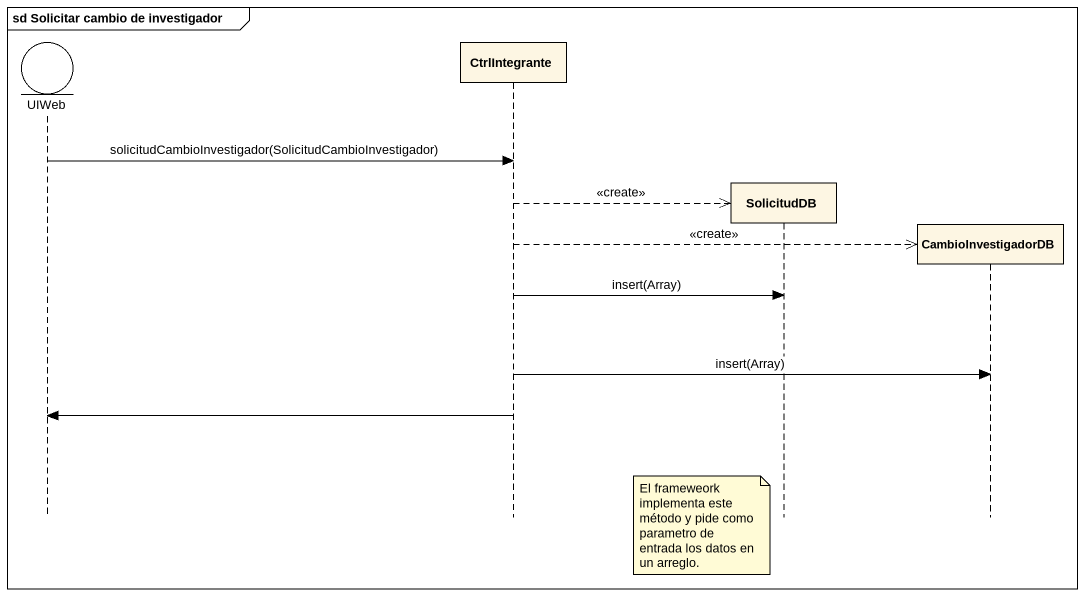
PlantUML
@startuml
mainframe sd Solicitar cambio de investigador
hide footbox
entity UIWeb
participant CtrlIntegrante
participant SolicitudDB
participant CambioInvestigadorDB

UIWeb -> CtrlIntegrante : solicitudCambioInvestigador(SolicitudCambioInvestigador)
CtrlIntegrante -->> SolicitudDB ** : <<create>>
CtrlIntegrante -->> CambioInvestigadorDB ** : <<create>>
CtrlIntegrante -> SolicitudDB : insert(Array)
CtrlIntegrante -> CambioInvestigadorDB : insert(Array)
CtrlIntegrante -> UIWeb
note left of SolicitudDB : El frameweork implementa este método y pide como parametro de entrada los datos en un arreglo.
@enduml
